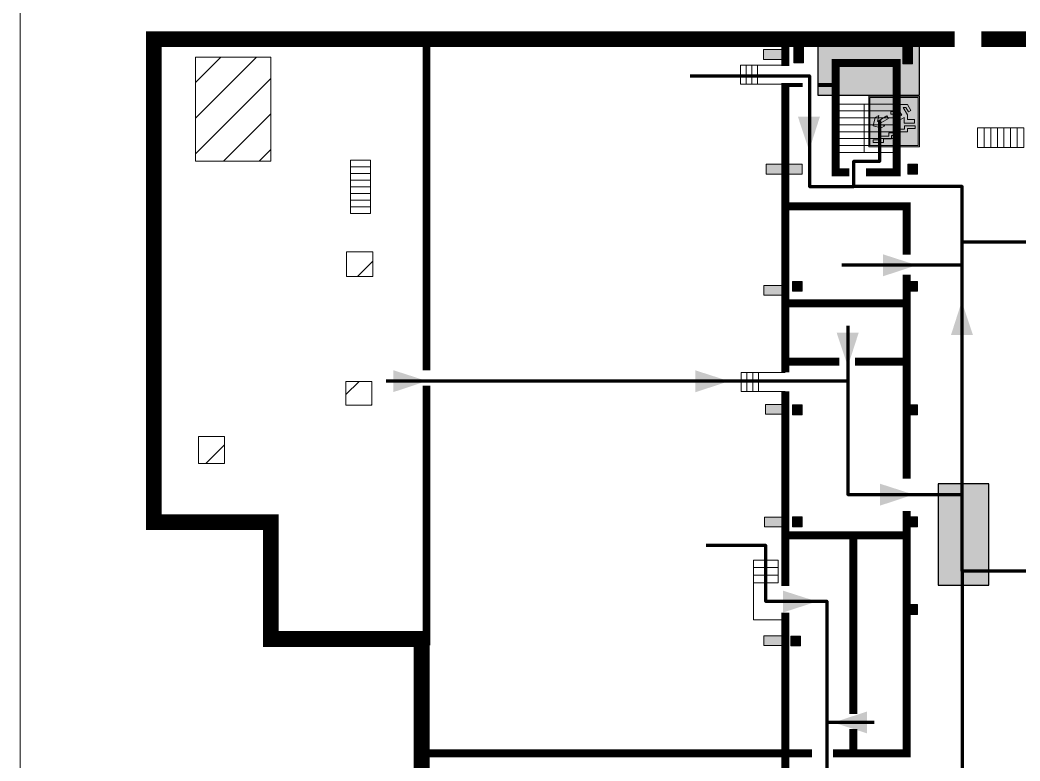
# Model space of a CAD drawing. Header units: millimetres. Extents: x 13810 to 67229, y 12374 to 21950.
# Drawn here: x 28466.5 to 28592.7, y 14751.1 to 14844.6 of the extents above; entities that cross this region are included whole.
import ezdxf

# ---------------------------------------------------------------- set-up
doc = ezdxf.new("R2010")
doc.units = ezdxf.units.MM
doc.layers.add('План_Штампы', color=7, linetype='Continuous')

# ---------------------------------------------------------------- blocks, each defined once
blk = doc.blocks.new('A$C32E8229D')
at = {"true_color": 0xffffff}
blk.add_hatch(color=7, dxfattribs=at).paths.add_polyline_path([(0, 0), (0, -8), (16, -8), (16, 0)])
h = blk.add_hatch(color=126)
h.paths.add_polyline_path([(0.2, -0.2), (15.8, -0.2), (15.8, -7.8), (0.2, -7.8)])
h.paths.add_polyline_path([(13.49, -2.05), (12.08, -2.05), (11.37, -2.63, 0.162397), (11.29, -2.84), (11.29, -3.63), (10.35, -3.63), (10.35, -4.05), (11.68, -4.05), (11.68, -3.48), (12.26, -4.28), (11.29, -5.1), (11.29, -6.78), (11.85, -6.78), (11.85, -5.44), (12.8, -4.64), (12.8, -5.94), (14.46, -5.94), (14.46, -5.39), (13.45, -5.39), (13.45, -3.97), (12.46, -2.59), (13.15, -2.59), (13.69, -3.34), (14.18, -3)], flags=16)
h.paths.add_polyline_path([(10.74, -1.82, 1), (11.8, -1.82, 1)], flags=16)
h.paths.add_polyline_path([(9.39, -3.59), (5.99, -3.59), (6.56, -3.03), (5.91, -3.03), (5.1, -3.83), (5.91, -4.64), (6.56, -4.64), (5.99, -4.09), (9.39, -4.09)], flags=16)
h.paths.add_polyline_path([(4.29, -1.08), (1.72, -1.08), (1.72, -6.6), (4.29, -6.6)], flags=16)
at = {"color": 126}
blk.add_lwpolyline([(16, -8), (0, -8), (0, 0), (16, 0)], close=True, dxfattribs=at)
blk = doc.blocks.new('вниз 3')
at = {"lineweight": 0, "true_color": 0xffffff}
h = blk.add_hatch(color=7, dxfattribs=at)
h.dxf.hatch_style = 1
h.paths.add_polyline_path([(40997.5, -4475.69), (40997.25, -4475.28), (40995.76, -4476.15), (40995.97, -4475.23), (40995.39, -4475.56), (40995.05, -4476.83), (40996.33, -4477.17), (40996.91, -4476.83), (40996, -4476.55)], flags=0)
h.paths.add_polyline_path([(40999.81, -4473.95), (41000.22, -4473.95), (41000.64, -4474.67), (41001.03, -4474.43), (41000.46, -4473.49), (41000.42, -4473.49), (40999.43, -4473.49), (40998.68, -4473.92), (40998.68, -4474.57), (40997.88, -4474.57), (40997.88, -4475), (40999.14, -4475), (40999.14, -4474.43), (40999.14, -4474.38), (40999.59, -4475.15), (40998.72, -4475.67), (40998.72, -4477.06), (40999.24, -4477.06), (40999.24, -4475.96), (40999.95, -4475.56), (40999.95, -4476.43), (41001.61, -4476.43), (41001.61, -4475.88), (41000.47, -4475.88), (41000.47, -4475.12)], flags=0)
h.paths.add_polyline_path([(40999.2, -4473.24, 1), (40998.35, -4473.24, 1)], flags=0)
h.paths.add_polyline_path([(41000.46, -4477.26), (41001.69, -4477.26), (41001.69, -4476.84), (41000.03, -4476.84), (41000.03, -4477.39), (40998.78, -4477.39), (40998.78, -4477.95), (40997.53, -4477.95), (40997.53, -4478.5), (40996.29, -4478.5), (40996.29, -4479.06), (40995.05, -4479.06), (40995.05, -4479.48), (40995.29, -4479.48), (40996.72, -4479.48), (40996.72, -4478.92), (40997.97, -4478.92), (40997.97, -4478.36), (40999.2, -4478.36), (40999.2, -4477.81), (41000.46, -4477.81)], flags=0)
h.paths.add_polyline_path([(41002.37, -4472.17), (40994.37, -4472.17), (40994.37, -4480.17), (41002.37, -4480.17)])
h.paths.add_polyline_path([(41002.16, -4479.96), (40994.57, -4479.96), (40994.57, -4472.37), (41002.16, -4472.37)], flags=16)
h.paths.add_polyline_path([(41001.61, -4475.88), (41001.61, -4476.43), (40999.95, -4476.43), (40999.95, -4475.56), (40999.24, -4475.96), (40999.24, -4477.06), (40998.72, -4477.06), (40998.72, -4475.67), (40999.59, -4475.15), (40999.14, -4474.38), (40999.14, -4474.43), (40999.14, -4475), (40997.88, -4475), (40997.88, -4474.57), (40998.68, -4474.57), (40998.68, -4473.92), (40999.43, -4473.49), (41000.42, -4473.49), (41000.46, -4473.49), (41001.03, -4474.43), (41000.64, -4474.67), (41000.22, -4473.95), (40999.81, -4473.95), (41000.47, -4475.12), (41000.47, -4475.88)], flags=0)
h.paths.add_polyline_path([(41001.69, -4476.84), (41001.69, -4477.26), (41000.46, -4477.26), (41000.46, -4477.81), (40999.2, -4477.81), (40999.2, -4478.36), (40997.97, -4478.36), (40997.97, -4478.92), (40996.72, -4478.92), (40996.72, -4479.48), (40995.05, -4479.48), (40995.05, -4479.06), (40996.29, -4479.06), (40996.29, -4478.5), (40997.53, -4478.5), (40997.53, -4477.95), (40998.78, -4477.95), (40998.78, -4477.39), (41000.03, -4477.39), (41000.03, -4476.84)], flags=0)
h.paths.add_polyline_path([(40998.35, -4473.24, -1), (40999.2, -4473.24, -1)], flags=0)
h.paths.add_polyline_path([(40997.5, -4475.69), (40996, -4476.55), (40996.91, -4476.83), (40996.33, -4477.17), (40995.05, -4476.83), (40995.39, -4475.56), (40995.97, -4475.23), (40995.76, -4476.15), (40997.25, -4475.28)], flags=0)
at = {"lineweight": 0}
h = blk.add_hatch(color=126, dxfattribs=at)
h.dxf.hatch_style = 1
h.paths.add_polyline_path([(41002.16, -4472.37), (40994.57, -4472.37), (40994.57, -4479.96), (41002.16, -4479.96)])
h.paths.add_polyline_path([(40995.97, -4475.23), (40995.76, -4476.15), (40997.25, -4475.28), (40997.5, -4475.69), (40996, -4476.55), (40996.91, -4476.83), (40996.33, -4477.17), (40995.05, -4476.83), (40995.39, -4475.56)], flags=16)
h.paths.add_polyline_path([(40997.88, -4474.57), (40998.68, -4474.57), (40998.68, -4473.92), (40999.43, -4473.49), (41000.42, -4473.49), (41000.46, -4473.49), (41001.03, -4474.43), (41000.64, -4474.67), (41000.22, -4473.95), (40999.81, -4473.95), (41000.47, -4475.12), (41000.47, -4475.88), (41001.61, -4475.88), (41001.61, -4476.43), (40999.95, -4476.43), (40999.95, -4475.56), (40999.24, -4475.96), (40999.24, -4477.06), (40998.72, -4477.06), (40998.72, -4475.67), (40999.59, -4475.15), (40999.14, -4474.38), (40999.14, -4474.43), (40999.14, -4475), (40997.88, -4475)], flags=16)
h.paths.add_polyline_path([(40998.35, -4473.24, -1), (40999.2, -4473.24, -1)], flags=16)
h.paths.add_polyline_path([(40997.53, -4477.95), (40998.78, -4477.95), (40998.78, -4477.39), (41000.03, -4477.39), (41000.03, -4476.84), (41001.69, -4476.84), (41001.69, -4477.26), (41000.46, -4477.26), (41000.46, -4477.81), (40999.2, -4477.81), (40999.2, -4478.36), (40997.97, -4478.36), (40997.97, -4478.92), (40996.72, -4478.92), (40996.72, -4479.48), (40995.05, -4479.48), (40995.05, -4479.06), (40996.29, -4479.06), (40996.29, -4478.5), (40997.53, -4478.5)], flags=16)
at = {"lineweight": 0, "true_color": 0xffffff}
h = blk.add_hatch(color=7, dxfattribs=at)
h.dxf.hatch_style = 1
h.paths.add_polyline_path([(40999.2, -4473.24, 1), (40998.35, -4473.24, 1)])
h.paths.add_polyline_path([(40999.81, -4473.95), (41000.22, -4473.95), (41000.64, -4474.67), (41001.03, -4474.43), (41000.46, -4473.49), (41000.42, -4473.49), (40999.43, -4473.49), (40998.68, -4473.92), (40998.68, -4474.57), (40997.88, -4474.57), (40997.88, -4475), (40999.14, -4475), (40999.14, -4474.43), (40999.14, -4474.38), (40999.59, -4475.15), (40998.72, -4475.67), (40998.72, -4477.06), (40999.24, -4477.06), (40999.24, -4475.96), (40999.95, -4475.56), (40999.95, -4476.43), (41001.61, -4476.43), (41001.61, -4475.88), (41000.47, -4475.88), (41000.47, -4475.12)])
h.paths.add_polyline_path([(40999.2, -4477.81), (41000.46, -4477.81), (41000.46, -4477.26), (41001.69, -4477.26), (41001.69, -4476.84), (41000.03, -4476.84), (41000.03, -4477.39), (40998.78, -4477.39), (40998.78, -4477.95), (40997.53, -4477.95), (40997.53, -4478.5), (40996.29, -4478.5), (40996.29, -4479.06), (40995.05, -4479.06), (40995.05, -4479.48), (40995.29, -4479.48), (40996.72, -4479.48), (40996.72, -4478.92), (40997.97, -4478.92), (40997.97, -4478.36), (40999.2, -4478.36)])
h.paths.add_polyline_path([(40997.5, -4475.69), (40997.25, -4475.28), (40995.76, -4476.15), (40995.97, -4475.23), (40995.39, -4475.56), (40995.05, -4476.83), (40996.33, -4477.17), (40996.91, -4476.83), (40996, -4476.55)])
at = {"color": 126, "lineweight": 0}
for points in [[(40994.37, -4472.17), (41002.37, -4472.17), (41002.37, -4480.17), (40994.37, -4480.17)], [(40994.57, -4472.37), (41002.16, -4472.37), (41002.16, -4479.96), (40994.57, -4479.96)]]:
    blk.add_lwpolyline(points, close=True, dxfattribs=at)
for points in [[(40999.14, -4474.43), (40999.14, -4475), (40997.88, -4475), (40997.88, -4474.57), (40998.68, -4474.57), (40998.68, -4473.92), (40999.43, -4473.49), (41000.42, -4473.49), (41000.46, -4473.49), (41001.03, -4474.43), (41000.64, -4474.67), (41000.22, -4473.95), (40999.81, -4473.95), (41000.47, -4475.12), (41000.47, -4475.88), (41001.61, -4475.88), (41001.61, -4476.43), (40999.95, -4476.43), (40999.95, -4475.56), (40999.24, -4475.96), (40999.24, -4477.06), (40998.72, -4477.06), (40998.72, -4475.67), (40999.59, -4475.15), (40999.14, -4474.38), (40999.14, -4474.43)], [(40995.05, -4476.83), (40995.39, -4475.56), (40995.97, -4475.23), (40995.76, -4476.15), (40997.25, -4475.28), (40997.5, -4475.69), (40996, -4476.55), (40996.91, -4476.83), (40996.33, -4477.17), (40995.05, -4476.83)], [(40995.29, -4479.48), (40995.05, -4479.48), (40995.05, -4479.06), (40996.29, -4479.06), (40996.29, -4478.5), (40997.53, -4478.5), (40997.53, -4477.95), (40998.78, -4477.95), (40998.78, -4477.39), (41000.03, -4477.39), (41000.03, -4476.84), (41001.69, -4476.84), (41001.69, -4477.26), (41000.46, -4477.26), (41000.46, -4477.81), (40999.2, -4477.81), (40999.2, -4478.36), (40997.97, -4478.36), (40997.97, -4478.92), (40996.72, -4478.92), (40996.72, -4479.48), (40995.05, -4479.48)]]:
    blk.add_lwpolyline(points, dxfattribs=at)
blk.add_circle((40998.77, -4473.24), 0.426, dxfattribs=at)
blk = doc.blocks.new('A$C7B4425F7')
at = {"true_color": 0xffffff}
blk.add_hatch(color=7, dxfattribs=at).paths.add_polyline_path([(0, 0), (-16, 0), (-16, -8), (0, -8)])
h = blk.add_hatch(color=126)
h.paths.add_polyline_path([(-0.2, -0.2), (-15.8, -0.2), (-15.8, -7.8), (-0.2, -7.8)])
h.paths.add_polyline_path([(-11.76, -2.03), (-11.76, -3.66), (-11.17, -3.66, -0.568275), (-11.17, -6.18), (-12.58, -6.18), (-12.58, -2.03)], flags=16)
h.paths.add_polyline_path([(-13.33, -4.12, -0.495768), (-13.59, -6.18), (-15.03, -6.18), (-15.03, -2.03), (-13.59, -2.03, -0.487973)], flags=16)
h.paths.add_polyline_path([(-10.25, -2.03), (-9.48, -2.03), (-9.48, -6.18), (-10.25, -6.18)], flags=16)
h.paths.add_polyline_path([(-13.84, -3.69), (-14.24, -3.69), (-14.24, -3.03), (-13.9, -3.03, -0.692621)], flags=0)
h.paths.add_polyline_path([(-9.15, -2.03), (-8.4, -2.03), (-8.04, -3.07), (-7.68, -2.03), (-6.93, -2.03), (-7.64, -4.1), (-6.93, -6.18), (-7.68, -6.18), (-8.04, -5.14), (-8.4, -6.18), (-9.15, -6.18), (-8.44, -4.1)], flags=16)
h.paths.add_polyline_path([(-11.76, -4.46), (-11.42, -4.46, -0.692621), (-11.36, -5.12), (-11.76, -5.12)], flags=0)
h.paths.add_polyline_path([(-13.9, -5.2), (-14.24, -5.2), (-14.24, -4.55), (-13.84, -4.55, -0.708038)], flags=0)
edge = h.paths.add_edge_path(flags=16)
edge.add_ellipse((-5.51, -4.08), major_axis=(0, 2.05), ratio=0.586184, start_angle=0, end_angle=360)
edge = h.paths.add_edge_path(flags=0)
edge.add_ellipse((-5.51, -4.08), major_axis=(0, 1.14), ratio=0.454828, start_angle=0, end_angle=360)
h.paths.add_polyline_path([(-4.13, -4.96, 0.377264), (-3.48, -4.52, 0.0555), (-3.16, -2.03), (-1.66, -2.03), (-1.66, -4.96), (-0.96, -4.96), (-0.96, -7.01), (-1.75, -7.01), (-1.75, -6.18), (-3.3, -6.18), (-3.3, -7.02), (-4.13, -7.02)], flags=16)
h.paths.add_polyline_path([(-2.73, -2.91), (-2.28, -2.91), (-2.28, -4.96), (-3.05, -4.96, 0.079136)], flags=0)
at = {"color": 126}
blk.add_lwpolyline([(-16, -8), (0, -8), (0, 0), (-16, 0)], close=True, dxfattribs=at)

msp = doc.modelspace()

# ---------------------------------------------------------------- hatches: boundary and pattern name
at = {"lineweight": 0}
h = msp.add_hatch(color=256, dxfattribs=at)
h.dxf.hatch_style = 1
h.paths.add_polyline_path([(28564.14, 14841.65), (28564.14, 14840.42), (28565.36, 14840.42), (28565.36, 14841.65)])
h = msp.add_hatch(color=256, dxfattribs=at)
h.dxf.hatch_style = 1
h.paths.add_polyline_path([(28577.86, 14841.55), (28577.86, 14840.31), (28579.08, 14840.31), (28579.08, 14841.55)])
h = msp.add_hatch(color=256, dxfattribs=at)
h.dxf.hatch_style = 1
h.paths.add_polyline_path([(28560.29, 14840.85), (28560.29, 14839.62), (28563, 14839.62), (28563, 14840.85)])
h = msp.add_hatch(color=256, dxfattribs=at)
h.dxf.hatch_style = 1
h.paths.add_polyline_path([(28564.14, 14840.42), (28564.14, 14839.19), (28565.36, 14839.19), (28565.36, 14840.42)])
h = msp.add_hatch(color=256, dxfattribs=at)
h.dxf.hatch_style = 1
h.paths.add_polyline_path([(28577.86, 14840.31), (28577.86, 14839.08), (28579.08, 14839.08), (28579.08, 14840.31)])
at = {"lineweight": 0, "true_color": 0x000000}
h = msp.add_hatch(dxfattribs=at)
h.set_pattern_fill('ANSI31', color=18, angle=180)
h.set_pattern_definition([(225, (45562.334, 21771.656), (2.24506403, -2.24506403), [])])
h.paths.add_polyline_path([(28489.07, 14792.02), (28489.07, 14788.64), (28492.33, 14788.64), (28492.33, 14792.02)])
h.paths.add_polyline_path([(28510.91, 14796), (28510.91, 14798.99), (28507.65, 14798.99), (28507.65, 14796)])
h.paths.add_polyline_path([(28511.04, 14812.22), (28511.04, 14815.34), (28507.72, 14815.34), (28507.72, 14812.22)])
h.paths.add_polyline_path([(28488.66, 14826.76), (28498.17, 14826.76), (28498.17, 14839.92), (28488.66, 14839.92)])
at = {"lineweight": 0}
h = msp.add_hatch(color=256, dxfattribs=at)
h.dxf.hatch_style = 1
h.paths.add_polyline_path([(28560.63, 14826.38), (28560.63, 14825.15), (28565.2, 14825.15), (28565.2, 14826.38)])
h = msp.add_hatch(color=256, dxfattribs=at)
h.dxf.hatch_style = 1
h.paths.add_polyline_path([(28578.5, 14826.38), (28578.5, 14825.15), (28579.72, 14825.15), (28579.72, 14826.38)])
h = msp.add_hatch(color=256, dxfattribs=at)
h.dxf.hatch_style = 1
h.paths.add_polyline_path([(28563.98, 14811.59), (28563.98, 14810.36), (28565.2, 14810.36), (28565.2, 14811.59)])
h = msp.add_hatch(color=256, dxfattribs=at)
h.dxf.hatch_style = 1
h.paths.add_polyline_path([(28578.5, 14811.59), (28578.5, 14810.36), (28579.72, 14810.36), (28579.72, 14811.59)])
h = msp.add_hatch(color=256, dxfattribs=at)
h.dxf.hatch_style = 1
h.paths.add_polyline_path([(28560.36, 14811.1), (28560.36, 14809.87), (28563.07, 14809.87), (28563.07, 14811.1)])
h = msp.add_hatch(color=256, dxfattribs=at)
h.dxf.hatch_style = 1
h.paths.add_polyline_path([(28560.55, 14796.06), (28560.55, 14794.83), (28563.27, 14794.83), (28563.27, 14796.06)])
h = msp.add_hatch(color=256, dxfattribs=at)
h.dxf.hatch_style = 1
h.paths.add_polyline_path([(28563.98, 14796.01), (28563.98, 14794.78), (28565.2, 14794.78), (28565.2, 14796.01)])
h = msp.add_hatch(color=256, dxfattribs=at)
h.dxf.hatch_style = 1
h.paths.add_polyline_path([(28578.5, 14796.01), (28578.5, 14794.78), (28579.72, 14794.78), (28579.72, 14796.01)])
h = msp.add_hatch(color=256, dxfattribs=at)
h.dxf.hatch_style = 1
h.paths.add_polyline_path([(28560.44, 14781.85), (28560.44, 14780.62), (28563.15, 14780.62), (28563.15, 14781.85)])
h = msp.add_hatch(color=256, dxfattribs=at)
h.dxf.hatch_style = 1
h.paths.add_polyline_path([(28563.98, 14781.88), (28563.98, 14780.65), (28565.2, 14780.65), (28565.2, 14781.88)])
h = msp.add_hatch(color=256, dxfattribs=at)
h.dxf.hatch_style = 1
h.paths.add_polyline_path([(28578.5, 14781.88), (28578.5, 14780.65), (28579.72, 14780.65), (28579.72, 14781.88)])
h = msp.add_hatch(color=256, dxfattribs=at)
h.dxf.hatch_style = 1
h.paths.add_polyline_path([(28578.5, 14770.81), (28578.5, 14769.58), (28579.72, 14769.58), (28579.72, 14770.81)])
h = msp.add_hatch(color=256, dxfattribs=at)
h.dxf.hatch_style = 1
h.paths.add_polyline_path([(28560.37, 14766.88), (28560.37, 14765.65), (28563.09, 14765.65), (28563.09, 14766.88)])
h = msp.add_hatch(color=256, dxfattribs=at)
h.dxf.hatch_style = 1
h.paths.add_polyline_path([(28563.75, 14766.83), (28563.75, 14765.6), (28564.97, 14765.6), (28564.97, 14766.83)])

# ---------------------------------------------------------------- linework, layer by layer
at = {"color": 126, "lineweight": 0, "true_color": 0x008754}
msp.add_lwpolyline([(28466.55, 14939.23), (29066.55, 14939.23), (29066.55, 14544.23), (28466.55, 14544.23)], close=True, dxfattribs=at)
at = {"lineweight": 0}
for points, const_width in [([(28584.4, 14842.17), (28483.43, 14842.17), (28483.43, 14781.22), (28498.18, 14781.22), (28498.18, 14766.48), (28517.21, 14766.48), (28517.21, 14674.47), (29044.26, 14674.47), (29044.26, 14676.58)], 2), ([(29044.19, 14674.74), (29044.26, 14674.74), (29044.26, 14842.17), (28587.77, 14842.17)], 2), ([(28517.81, 14800.4), (28517.81, 14842.02)], 1), ([(28563.05, 14838.8), (28563.05, 14841.7)], 1), ([(28573.22, 14825.36), (28577.11, 14825.36), (28577.11, 14839.18), (28569.41, 14839.18), (28569.41, 14825.36), (28571.14, 14825.36)], 1), ([(28562.54, 14836.38), (28565.26, 14836.38)], 0.5), ([(28563.05, 14800.12), (28563.05, 14836.58)], 1), ([(28569.41, 14836.38), (28567.19, 14836.38)], 0.5), ([(28578.37, 14814.98), (28578.37, 14821.07), (28563.11, 14821.07)], 1), ([(28578.37, 14786.71), (28578.37, 14812.45)], 1), ([(28578.37, 14808.83), (28563.05, 14808.83)], 1), ([(28563.05, 14801.47), (28569.89, 14801.47)], 1), ([(28578.37, 14801.47), (28571.83, 14801.47)], 1), ([(28517.81, 14765.69), (28517.81, 14798.43)], 1), ([(28563.05, 14773.17), (28563.05, 14797.72)], 1), ([(28569.07, 14752.05), (28578.37, 14752.05), (28578.37, 14782.63)], 1), ([(28571.64, 14757), (28571.64, 14779.56), (28578.57, 14779.56), (28563.37, 14779.56)], 1), ([(28563.05, 14739.04), (28563.05, 14769.79)], 1), ([(28571.64, 14752.17), (28571.64, 14755.12)], 1), ([(28566.41, 14752.05), (28517.52, 14752.05)], 1)]:
    msp.add_lwpolyline(points, dxfattribs=dict(at, const_width=const_width))
for points in [[(28565.36, 14840.42), (28564.14, 14840.42), (28564.14, 14841.65), (28565.36, 14841.65)], [(28579.08, 14840.31), (28577.86, 14840.31), (28577.86, 14841.55), (28579.08, 14841.55)], [(28563, 14839.62), (28560.29, 14839.62), (28560.29, 14840.85), (28563, 14840.85)], [(28565.36, 14839.19), (28564.14, 14839.19), (28564.14, 14840.42), (28565.36, 14840.42)], [(28579.08, 14839.08), (28577.86, 14839.08), (28577.86, 14840.31), (28579.08, 14840.31)], [(28498.17, 14826.76), (28488.66, 14826.76), (28488.66, 14839.92), (28498.17, 14839.92)], [(28558.12, 14836.51), (28557.39, 14836.51), (28557.39, 14838.91), (28558.12, 14838.91)], [(28558.84, 14836.51), (28558.12, 14836.51), (28558.12, 14838.91), (28558.84, 14838.91)], [(28559.57, 14836.51), (28558.84, 14836.51), (28558.84, 14838.91), (28559.57, 14838.91)], [(28572.99, 14833.98), (28569.17, 14833.98), (28569.17, 14833.11), (28572.99, 14833.11)], [(28576.81, 14833.98), (28572.99, 14833.98), (28572.99, 14833.11), (28576.81, 14833.11)], [(28572.99, 14833.11), (28569.17, 14833.11), (28569.17, 14832.23), (28572.99, 14832.23)], [(28576.81, 14833.11), (28572.99, 14833.11), (28572.99, 14832.23), (28576.81, 14832.23)], [(28572.99, 14832.23), (28569.17, 14832.23), (28569.17, 14831.36), (28572.99, 14831.36)], [(28572.99, 14831.36), (28569.17, 14831.36), (28569.17, 14830.49), (28572.99, 14830.49)], [(28576.81, 14832.23), (28572.99, 14832.23), (28572.99, 14831.36), (28576.81, 14831.36)], [(28576.81, 14831.36), (28572.99, 14831.36), (28572.99, 14830.49), (28576.81, 14830.49)], [(28572.99, 14830.49), (28569.17, 14830.49), (28569.17, 14829.62), (28572.99, 14829.62)], [(28576.81, 14830.49), (28572.99, 14830.49), (28572.99, 14829.62), (28576.81, 14829.62)], [(28588.12, 14828.49), (28587.28, 14828.49), (28587.28, 14831), (28588.12, 14831)], [(28588.96, 14828.49), (28588.12, 14828.49), (28588.12, 14831), (28588.96, 14831)], [(28589.8, 14828.49), (28588.96, 14828.49), (28588.96, 14831), (28589.8, 14831)], [(28590.63, 14828.49), (28589.8, 14828.49), (28589.8, 14831), (28590.63, 14831)], [(28591.47, 14828.49), (28590.63, 14828.49), (28590.63, 14831), (28591.47, 14831)], [(28592.31, 14828.49), (28591.47, 14828.49), (28591.47, 14831), (28592.31, 14831)], [(28593.15, 14828.49), (28592.31, 14828.49), (28592.31, 14831), (28593.15, 14831)], [(28572.99, 14829.62), (28569.17, 14829.62), (28569.17, 14828.74), (28572.99, 14828.74)], [(28576.81, 14829.62), (28572.99, 14829.62), (28572.99, 14828.74), (28576.81, 14828.74)], [(28572.99, 14828.74), (28569.17, 14828.74), (28569.17, 14827.87), (28572.99, 14827.87)], [(28576.81, 14828.74), (28572.99, 14828.74), (28572.99, 14827.87), (28576.81, 14827.87)], [(28508.23, 14826.06), (28508.23, 14826.89), (28510.74, 14826.89), (28510.74, 14826.06)], [(28565.2, 14825.15), (28560.63, 14825.15), (28560.63, 14826.38), (28565.2, 14826.38)], [(28579.72, 14825.15), (28578.5, 14825.15), (28578.5, 14826.38), (28579.72, 14826.38)], [(28508.23, 14825.22), (28508.23, 14826.06), (28510.74, 14826.06), (28510.74, 14825.22)], [(28508.23, 14824.38), (28508.23, 14825.22), (28510.74, 14825.22), (28510.74, 14824.38)], [(28508.23, 14823.54), (28508.23, 14824.38), (28510.74, 14824.38), (28510.74, 14823.54)], [(28508.23, 14822.7), (28508.23, 14823.54), (28510.74, 14823.54), (28510.74, 14822.7)], [(28508.23, 14821.87), (28508.23, 14822.7), (28510.74, 14822.7), (28510.74, 14821.87)], [(28508.23, 14821.03), (28508.23, 14821.87), (28510.74, 14821.87), (28510.74, 14821.03)], [(28508.23, 14820.19), (28508.23, 14821.03), (28510.74, 14821.03), (28510.74, 14820.19)], [(28511.04, 14812.22), (28507.72, 14812.22), (28507.72, 14815.34), (28511.04, 14815.34)], [(28565.2, 14810.36), (28563.98, 14810.36), (28563.98, 14811.59), (28565.2, 14811.59)], [(28579.72, 14810.36), (28578.5, 14810.36), (28578.5, 14811.59), (28579.72, 14811.59)], [(28563.07, 14809.87), (28560.36, 14809.87), (28560.36, 14811.1), (28563.07, 14811.1)], [(28558.22, 14797.72), (28557.49, 14797.72), (28557.49, 14800.12), (28558.22, 14800.12)], [(28558.95, 14797.72), (28558.22, 14797.72), (28558.22, 14800.12), (28558.95, 14800.12)], [(28559.67, 14797.72), (28558.95, 14797.72), (28558.95, 14800.12), (28559.67, 14800.12)], [(28510.91, 14796), (28507.65, 14796), (28507.65, 14798.99), (28510.91, 14798.99)], [(28563.27, 14794.83), (28560.55, 14794.83), (28560.55, 14796.06), (28563.27, 14796.06)], [(28565.2, 14794.78), (28563.98, 14794.78), (28563.98, 14796.01), (28565.2, 14796.01)], [(28579.72, 14794.78), (28578.5, 14794.78), (28578.5, 14796.01), (28579.72, 14796.01)], [(28492.33, 14788.64), (28489.07, 14788.64), (28489.07, 14792.02), (28492.33, 14792.02)], [(28563.15, 14780.62), (28560.44, 14780.62), (28560.44, 14781.85), (28563.15, 14781.85)], [(28565.2, 14780.65), (28563.98, 14780.65), (28563.98, 14781.88), (28565.2, 14781.88)], [(28579.72, 14780.65), (28578.5, 14780.65), (28578.5, 14781.88), (28579.72, 14781.88)], [(28562.16, 14776.43), (28559.06, 14776.43), (28559.06, 14775.48), (28562.16, 14775.48)], [(28562.16, 14775.48), (28559.06, 14775.48), (28559.06, 14774.53), (28562.16, 14774.53)], [(28562.16, 14774.53), (28559.06, 14774.53), (28559.06, 14773.58), (28562.16, 14773.58)], [(28579.72, 14769.58), (28578.5, 14769.58), (28578.5, 14770.81), (28579.72, 14770.81)], [(28563.09, 14765.65), (28560.37, 14765.65), (28560.37, 14766.88), (28563.09, 14766.88)], [(28564.97, 14765.6), (28563.75, 14765.6), (28563.75, 14766.83), (28564.97, 14766.83)]]:
    msp.add_lwpolyline(points, close=True, dxfattribs=at)
for points in [[(28557.39, 14838.91), (28562.95, 14838.91)], [(28562.95, 14836.51), (28557.39, 14836.51)], [(28557.49, 14800.12), (28563.05, 14800.12)], [(28563.05, 14797.72), (28557.49, 14797.72)], [(28559.06, 14773.58), (28559.06, 14768.9), (28563.36, 14768.9)]]:
    msp.add_lwpolyline(points, dxfattribs=at)
at = {"color": 126, "lineweight": 100, "true_color": 0x008754}
for points in [[(28551.06, 14837.56), (28566.09, 14837.56), (28566.09, 14823.58), (28571.71, 14823.58)], [(28585.35, 14775.04), (28585.35, 14823.58), (28571.71, 14823.58), (28571.71, 14826.79), (28574.96, 14826.79), (28574.96, 14831.89)], [(28854.21, 14816.56), (28585.35, 14816.56)], [(28585.35, 14813.66), (28570.19, 14813.66)], [(28570.95, 14805.99), (28570.95, 14799.03), (28512.74, 14799.03)], [(28570.95, 14799.03), (28570.95, 14784.73), (28585.35, 14784.73)], [(28553.07, 14778.31), (28560.58, 14778.31), (28560.58, 14771.24), (28568.28, 14771.24), (28568.28, 14755.95)], [(29035.32, 14775.04), (28585.35, 14775.04), (28585.35, 14741.97)], [(28574.27, 14755.95), (28568.28, 14755.95), (28568.28, 14741.97), (28585.35, 14741.97)]]:
    msp.add_lwpolyline(points, dxfattribs=at)
at = {"layer": 'План_Штампы', "color": 126, "true_color": 0x008754}
for points in [[(28564.65, 14832.38), (28567.42, 14832.38), (28566.06, 14828.13)], [(28575.39, 14812.25), (28575.39, 14815.02), (28579.64, 14813.65)], [(28586.72, 14804.83), (28583.95, 14804.83), (28585.31, 14809.08)], [(28569.54, 14805.12), (28572.31, 14805.12), (28570.94, 14800.87)], [(28513.62, 14797.63), (28513.62, 14800.4), (28517.87, 14799.03)], [(28551.71, 14797.61), (28551.72, 14800.38), (28555.96, 14799.01)], [(28574.99, 14783.3), (28575, 14786.07), (28579.24, 14784.7)], [(28562.78, 14769.81), (28562.78, 14772.57), (28567.03, 14771.21)], [(28573.38, 14757.33), (28573.38, 14754.56), (28569.13, 14755.93)]]:
    msp.add_solid(points, dxfattribs=at)

# ---------------------------------------------------------------- block references
at = {"color": 126, "true_color": 0x008754, "xscale": 0.8, "yscale": 0.8, "zscale": 0.8}
msp.add_blockref('вниз 3', (-4221.92, 18412.72), dxfattribs=at)
at = {"layer": 'План_Штампы', "xscale": 0.8, "yscale": 0.8, "zscale": 0.8}
msp.add_blockref('A$C7B4425F7', (28579.98, 14841.51), dxfattribs=at)
at = {"layer": 'План_Штампы', "color": 126, "true_color": 0x008754, "xscale": -0.8, "yscale": 0.8, "zscale": 0.8, "rotation": 90}
msp.add_blockref('A$C32E8229D', (28582.33, 14786.07), dxfattribs=at)

doc.saveas('drawing.dxf')
